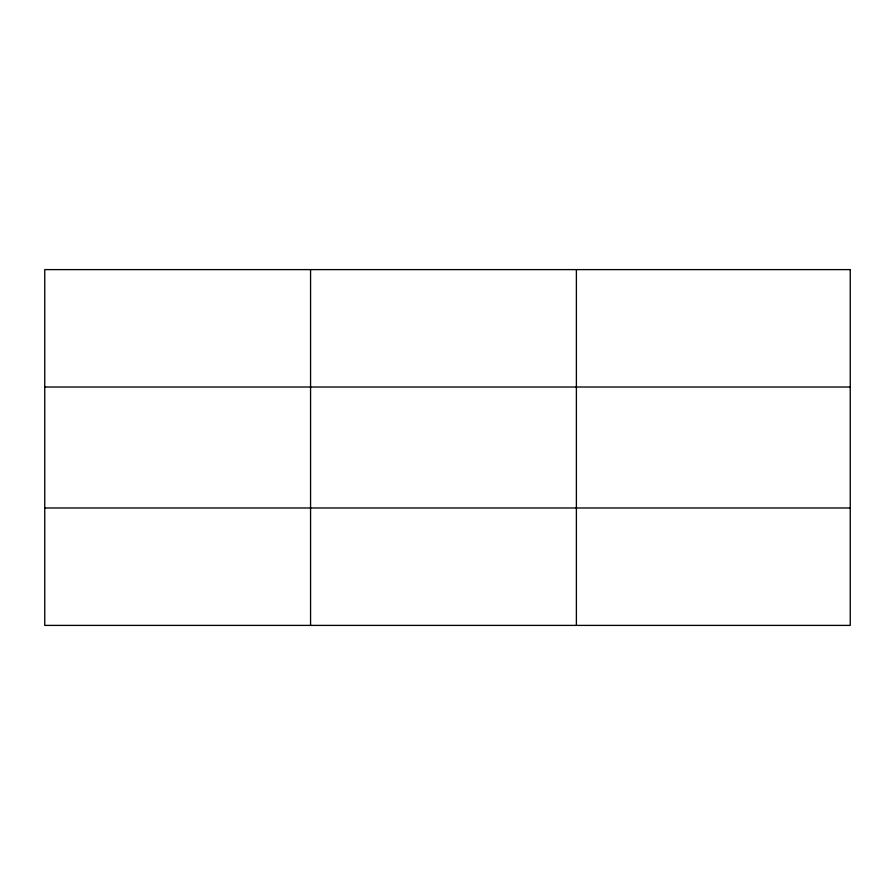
<?xml version="1.0" encoding="UTF-8"?>
<svg xmlns="http://www.w3.org/2000/svg" width="895" height="895" viewBox="0 0 895 895"><rect width="100%" height="100%" fill="white"/><g stroke="black" fill="none" stroke-linecap="round" stroke-linejoin="round"><path stroke-width="1.34" d="M310.565 625.392L310.565 269.608M576.38 625.392L576.38 269.608M44.75 387.02L850.25 387.02M44.75 507.98L850.25 507.98M850.25 269.608L850.25 625.392L44.75 625.392L44.75 269.608L850.25 269.608"/></g></svg>
